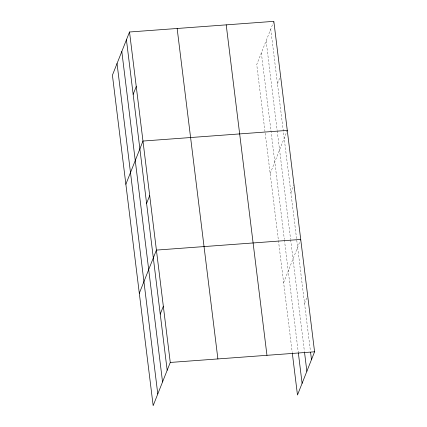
<?xml version="1.0" encoding="UTF-8"?>
<svg xmlns="http://www.w3.org/2000/svg" width="427" height="427" viewBox="0 0 427 427"><rect width="100%" height="100%" fill="white"/><g stroke="black" fill="none" stroke-linecap="round" stroke-linejoin="round"><path stroke-width="0.32" stroke-dasharray="2.13 1.6" d="M273.835 21.35L256.734 64.552L278.356 239.947M277.465 83.692L280.32 76.476M270.179 173.602L287.045 130.998M290.91 192.742L294.006 184.923M283.624 282.647L300.491 240.049M304.558 303.442L307.419 296.226M270.739 29.169L310.424 351.026M266.117 40.848L277.134 130.187M277.214 130.843L290.579 239.237M290.659 239.894L304.419 351.469M261.356 52.873L284.355 239.44M284.441 240.097L298.27 352.264M278.441 240.604L292.26 352.702"/><path stroke-width="0.64" d="M129.525 31.998L112.418 75.2L153.165 405.65L170.266 362.448L129.525 31.998L273.835 21.35L314.582 351.8L297.475 395.002L292.34 353.364M133.149 94.34L136.245 86.521M125.864 184.25L142.97 141.049L287.28 130.4M146.594 203.391L149.69 195.571M139.309 293.296L156.415 250.094L300.725 239.446M160.248 314.091L163.344 306.271M170.266 362.448L314.582 351.8M310.589 352.35L311.486 359.619M304.579 352.793L306.864 371.298M298.35 352.926L302.097 383.323M226.214 24.862L266.96 355.312M177.146 28.486L217.893 358.936M126.429 39.818L167.17 370.268M121.807 51.496L162.548 381.946M117.041 63.522L157.787 393.972"/></g></svg>
